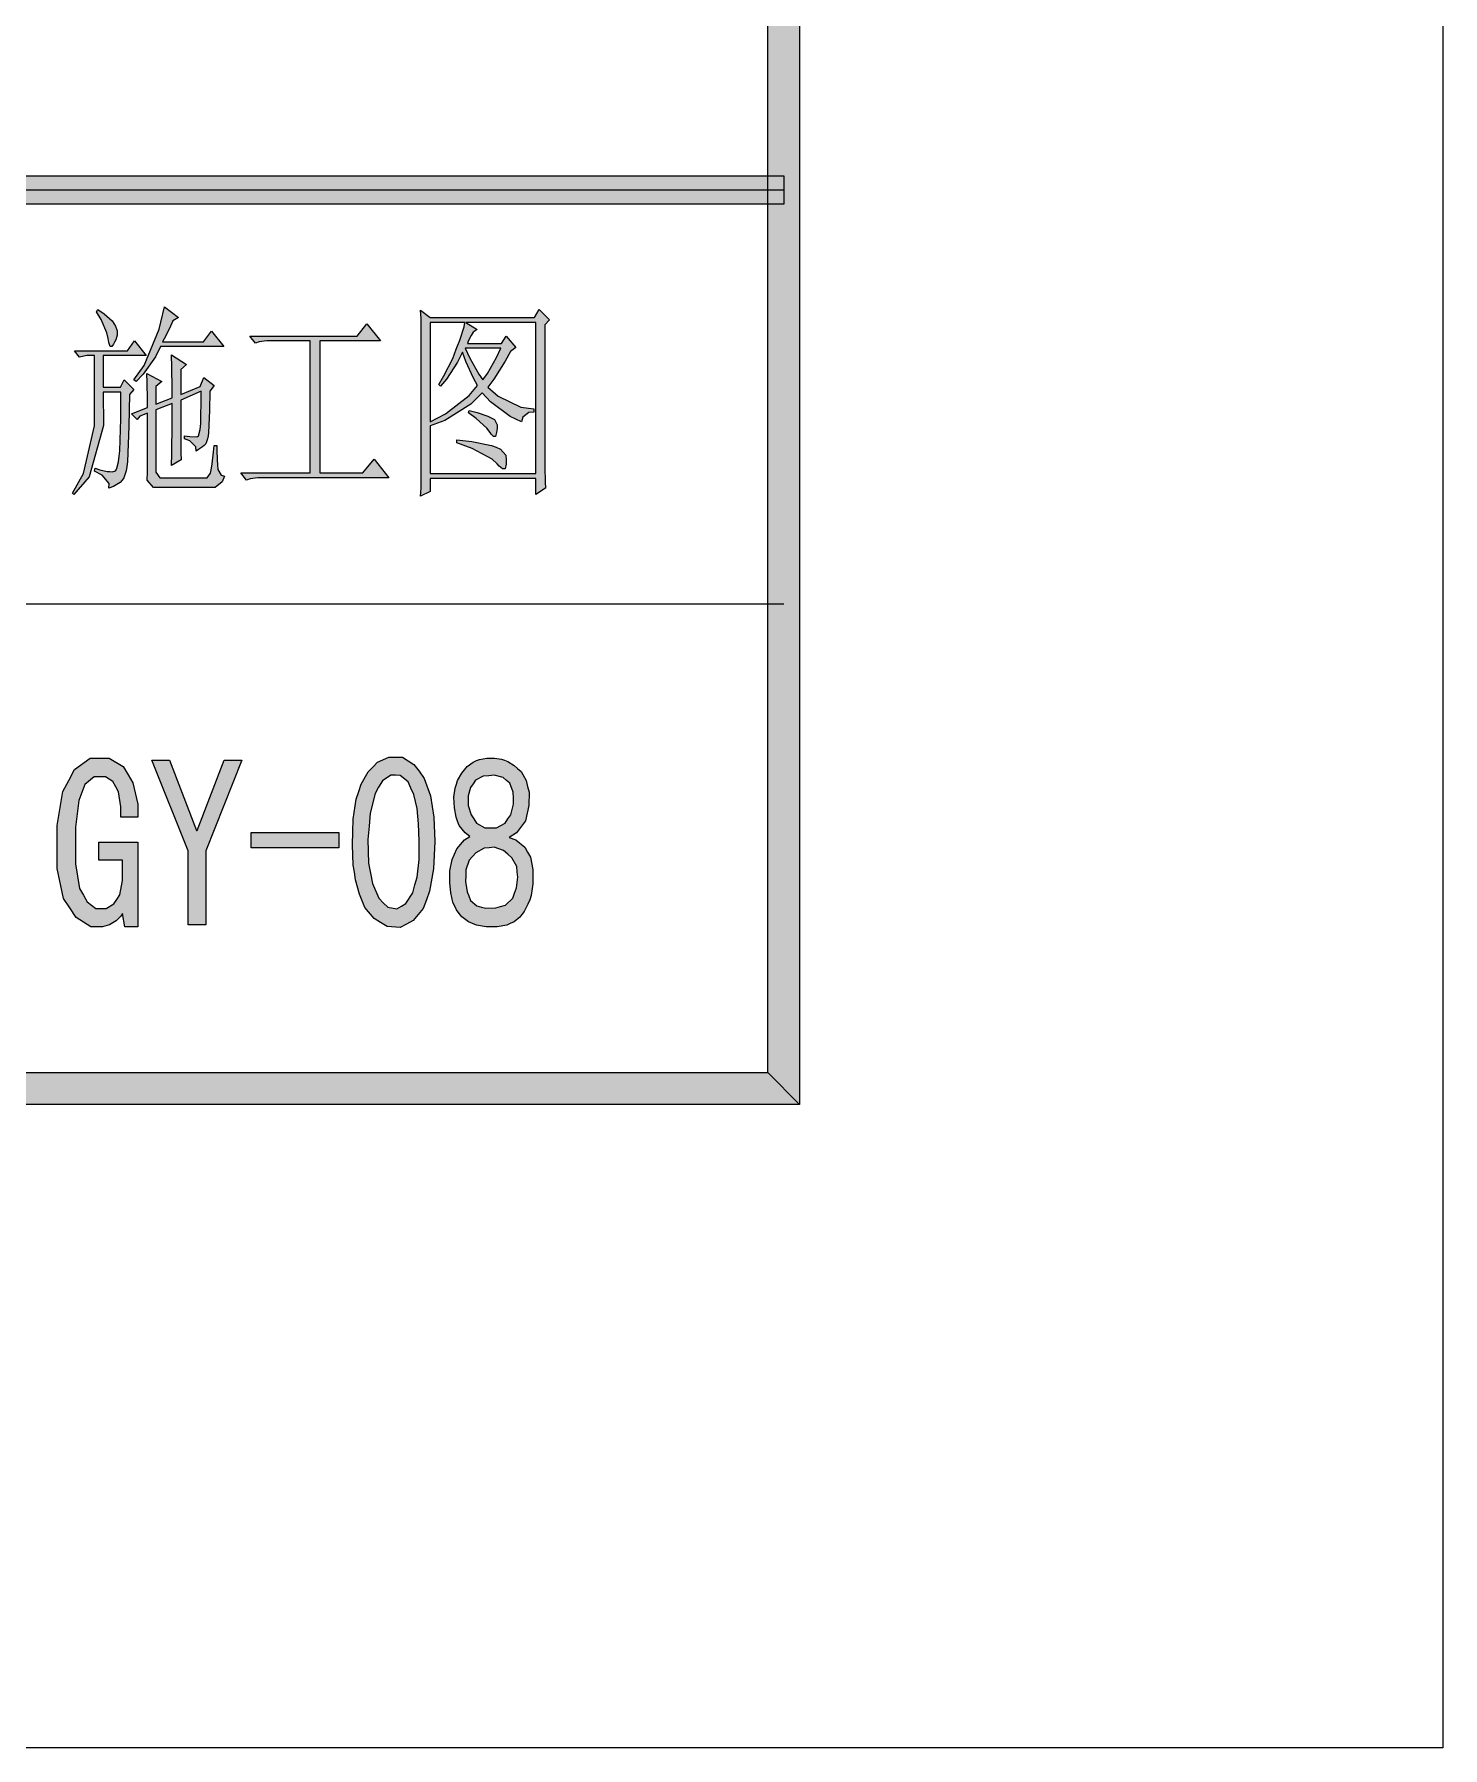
# Model space of a CAD drawing. Header units: millimetres. Extents: x 0 to 414, y 0 to 292.
# Drawn here: x 393.04 to 414.08, y 0 to 25.6 of the extents above; entities that cross this region are included whole.
import ezdxf

# ---------------------------------------------------------------- set-up
doc = ezdxf.new("R2010")
doc.units = ezdxf.units.MM

msp = doc.modelspace()

# ---------------------------------------------------------------- hatches: boundary and pattern name
h = msp.add_hatch(color=0)
h.dxf.hatch_style = 2
h.paths.add_polyline_path([(404.473833, 9.609667), (403.997583, 10.085917), (403.997583, 282.380972), (404.473833, 282.857222)])
h = msp.add_hatch(color=0)
h.dxf.hatch_style = 2
h.paths.add_polyline_path([(354.957944, 23.057556), (354.957944, 23.480889), (404.237472, 23.480889), (404.237472, 23.057556)])
h = msp.add_hatch(color=0)
h.dxf.hatch_style = 2
h.paths.add_polyline_path([(394.984111, 21.522972), (395.195778, 21.36775), (395.111111, 21.318361), (395.058194, 21.201944), (394.980583, 21.046722), (394.955889, 21.004389), (395.566194, 21.004389), (395.689667, 21.159611), (395.873111, 20.930306), (394.927667, 20.930306), (394.850056, 20.778611), (394.666611, 20.521083), (394.560778, 20.411722), (394.529028, 20.436417), (394.680722, 20.648083), (394.9065, 21.191361)])
h = msp.add_hatch(color=0)
h.dxf.hatch_style = 2
h.paths.add_polyline_path([(393.989278, 21.487694), (394.084528, 21.420667), (394.204472, 21.314833), (394.229167, 21.276028), (394.253861, 21.237222), (394.278556, 21.166667), (394.278556, 21.138444), (394.278556, 21.099639), (394.260917, 21.032611), (394.23975, 20.997333), (394.222111, 20.965583), (394.197417, 20.930306), (394.17625, 20.930306), (394.151556, 20.990278), (394.1445, 21.053778), (394.123333, 21.138444), (394.038667, 21.336), (393.968111, 21.452417)])
h = msp.add_hatch(color=0)
h.dxf.hatch_style = 2
h.paths.add_polyline_path([(396.261167, 21.089056), (397.866306, 21.089056), (398.010944, 21.2725), (398.212028, 21.0185), (397.305389, 21.0185), (397.305389, 19.046472), (397.950972, 19.046472), (398.116778, 19.251083), (398.339028, 18.972389), (396.444611, 18.972389), (396.381111, 18.972389), (396.264694, 18.95475), (396.211778, 18.937111), (396.123583, 19.046472), (397.16075, 19.046472), (397.16075, 21.0185), (396.578667, 21.0185), (396.515167, 21.0185), (396.402278, 21.000861), (396.345833, 20.983222)])
h = msp.add_hatch(color=0)
h.paths.add_polyline_path([(400.667361, 21.258389), (400.667361, 19.251083), (400.667361, 19.131139), (400.674417, 18.912417), (400.677944, 18.817167), (400.533306, 18.721917), (400.533306, 18.961806), (398.956389, 18.961806), (398.956389, 18.767778), (398.81175, 18.697222), (398.818806, 18.817167), (398.822333, 19.064111), (398.822333, 19.191111), (398.822333, 21.0185), (398.822333, 21.120806), (398.818806, 21.350111), (398.81175, 21.477111), (398.956389, 21.36775), (400.515667, 21.36775), (400.582694, 21.487694), (400.737917, 21.328944)])
h.paths.add_polyline_path([(398.956389, 19.035889), (400.533306, 19.035889), (400.533306, 21.293667), (399.489083, 21.293667), (399.654889, 21.184306), (399.594917, 21.149028), (399.566694, 21.096111), (399.524361, 21.011444), (399.51025, 20.979694), (400.021778, 20.979694), (400.088806, 21.089056), (400.233444, 20.919722), (400.155833, 20.85975), (400.074694, 20.715111), (399.905361, 20.447), (399.817167, 20.327056), (399.968861, 20.189472), (400.311056, 20.027194), (400.505083, 20.0025), (400.505083, 19.953111), (400.431, 19.946056), (400.339278, 19.8755), (400.321639, 19.808472), (400.152306, 19.886083), (399.855972, 20.104806), (399.7325, 20.242389), (399.563167, 20.073056), (399.175111, 19.826111), (398.956389, 19.7485)])
h.paths.add_polyline_path([(398.956389, 21.293667), (398.956389, 19.808472), (399.185694, 19.928417), (399.538472, 20.200056), (399.661944, 20.35175), (399.601972, 20.461111), (399.489083, 20.708056), (399.439694, 20.849167), (399.362083, 20.697472), (399.199806, 20.443472), (399.111611, 20.341167), (399.083389, 20.365861), (399.161, 20.492861), (399.291528, 20.753917), (399.344444, 20.8915), (399.397361, 21.025556), (399.460861, 21.226639), (399.471444, 21.293667)])
h.paths.add_polyline_path([(399.4785, 20.909139), (399.549056, 20.757444), (399.679583, 20.521083), (399.739556, 20.436417), (399.810111, 20.531667), (399.944167, 20.768028), (400.011194, 20.909139)])
h = msp.add_hatch(color=0)
h.dxf.hatch_style = 2
h.paths.add_polyline_path([(393.629444, 18.721917), (393.611806, 18.743083), (393.777611, 19.035889), (393.939889, 19.7485), (393.939889, 20.171833), (393.939889, 20.799778), (393.823472, 20.799778), (393.717639, 20.775083), (393.640028, 20.870333), (394.433778, 20.870333), (394.539611, 21.0185), (394.712472, 20.799778), (394.066889, 20.799778), (394.066889, 20.327056), (394.327944, 20.327056), (394.384389, 20.436417), (394.529028, 20.291778), (394.462, 20.217694), (394.451417, 19.744972), (394.433778, 19.20875), (394.423194, 19.141722), (394.412611, 19.074694), (394.377333, 18.972389), (394.352639, 18.937111), (394.324417, 18.901833), (394.225639, 18.841861), (394.151556, 18.817167), (394.158611, 18.884194), (394.052778, 19.011194), (393.939889, 19.071167), (393.950472, 19.117028), (394.021028, 19.092333), (394.130389, 19.067639), (394.169194, 19.064111), (394.204472, 19.060583), (394.253861, 19.074694), (394.264444, 19.092333), (394.275028, 19.1135), (394.299722, 19.212278), (394.306778, 19.293417), (394.317361, 19.374556), (394.331472, 19.854333), (394.335, 20.252972), (394.066889, 20.252972), (394.073944, 19.752028), (393.85875, 18.9865)])
h = msp.add_hatch(color=0)
h.dxf.hatch_style = 2
h.paths.add_polyline_path([(394.857111, 20.073056), (395.100528, 20.168306), (395.100528, 20.302361), (395.097, 20.623389), (395.089944, 20.810361), (395.312194, 20.665722), (395.227528, 20.591639), (395.227528, 20.217694), (395.516806, 20.337639), (395.57325, 20.471694), (395.728472, 20.35175), (395.661444, 20.267083), (395.657917, 19.977806), (395.643806, 19.642667), (395.63675, 19.596806), (395.629694, 19.550944), (395.601472, 19.480389), (395.580306, 19.455694), (395.555611, 19.434528), (395.495639, 19.392194), (395.456833, 19.371028), (395.453306, 19.434528), (395.365111, 19.522722), (395.283972, 19.554472), (395.283972, 19.600333), (395.361583, 19.58975), (395.456833, 19.582694), (395.478, 19.58975), (395.495639, 19.596806), (395.520333, 19.692056), (395.527389, 19.783778), (395.527389, 19.8755), (395.530917, 20.115389), (395.534444, 20.267083), (395.227528, 20.133028), (395.227528, 19.614444), (395.227528, 19.529778), (395.231056, 19.342806), (395.234583, 19.2405), (395.089944, 19.155833), (395.097, 19.328694), (395.100528, 19.794361), (395.100528, 20.083639), (394.857111, 19.988389), (394.857111, 19.131139), (394.857111, 19.053528), (394.917083, 18.972389), (394.973528, 18.972389), (395.583833, 18.972389), (395.622639, 18.972389), (395.672028, 19.042944), (395.686139, 19.1135), (395.696722, 19.180528), (395.717889, 19.353389), (395.728472, 19.455694), (395.767278, 19.455694), (395.767278, 19.385139), (395.770806, 19.2405), (395.777861, 19.166417), (395.781389, 19.095861), (395.834306, 19.011194), (395.883694, 18.997083), (395.848417, 18.912417), (395.742583, 18.82775), (395.672028, 18.82775), (394.917083, 18.82775), (394.821833, 18.824222), (394.726583, 18.937111), (394.733639, 19.057056), (394.733639, 19.939), (394.617222, 19.893139), (394.578417, 19.84375), (394.490222, 19.928417), (394.733639, 20.023667), (394.733639, 20.140083), (394.726583, 20.394083), (394.723056, 20.531667), (394.945306, 20.411722), (394.857111, 20.337639)])
h = msp.add_hatch(color=0)
h.dxf.hatch_style = 2
h.paths.add_polyline_path([(399.538472, 19.977806), (399.654889, 19.946056), (399.817167, 19.893139), (399.866556, 19.868444), (399.915944, 19.84375), (399.958278, 19.762611), (399.95475, 19.706167), (399.947694, 19.649722), (399.930056, 19.58975), (399.915944, 19.58975), (399.901833, 19.58975), (399.866556, 19.6215), (399.848917, 19.649722), (399.799528, 19.713222), (399.640778, 19.857861), (399.527889, 19.942528)])
h = msp.add_hatch(color=0)
h.dxf.hatch_style = 2
h.paths.add_polyline_path([(399.355028, 19.540361), (399.577278, 19.512139), (399.870083, 19.455694), (399.940639, 19.427472), (400.007667, 19.39925), (400.085278, 19.307528), (400.088806, 19.2405), (400.092333, 19.173472), (400.074694, 19.106444), (400.05, 19.106444), (400.035889, 19.106444), (399.9865, 19.14525), (399.95475, 19.180528), (399.880667, 19.251083), (399.580806, 19.409833), (399.355028, 19.4945)])
h = msp.add_hatch(color=0)
h.dxf.hatch_style = 2
h.paths.add_polyline_path([(394.589, 12.262556), (394.394972, 12.262556), (394.359694, 12.463639), (394.335, 12.421306), (394.264444, 12.35075), (394.215056, 12.322528), (394.165667, 12.290778), (394.059833, 12.262556), (394.003389, 12.262556), (393.883444, 12.262556), (393.664722, 12.403667), (393.573, 12.544778), (393.47775, 12.685889), (393.3825, 13.133917), (393.3825, 13.444361), (393.3825, 13.7795), (393.467167, 14.283972), (393.555361, 14.449778), (393.640028, 14.615583), (393.876389, 14.781389), (394.024556, 14.781389), (394.158611, 14.781389), (394.36675, 14.657917), (394.440833, 14.534444), (394.514917, 14.4145), (394.589, 14.097), (394.589, 13.902972), (394.335, 13.902972), (394.335, 14.054667), (394.296194, 14.280444), (394.257389, 14.354528), (394.215056, 14.432139), (394.102167, 14.506222), (394.024556, 14.506222), (393.932833, 14.506222), (393.79525, 14.389806), (393.749389, 14.269861), (393.703528, 14.149917), (393.657667, 13.751278), (393.657667, 13.472583), (393.657667, 13.204472), (393.714111, 12.837583), (393.774083, 12.738806), (393.830528, 12.6365), (393.961056, 12.537722), (394.038667, 12.537722), (394.11275, 12.537722), (394.229167, 12.60475), (394.2715, 12.671778), (394.317361, 12.742333), (394.359694, 12.954), (394.359694, 13.098639), (394.359694, 13.257389), (394.003389, 13.257389), (394.003389, 13.529028), (394.589, 13.529028)])
h = msp.add_hatch(color=0)
h.dxf.hatch_style = 2
h.paths.add_polyline_path([(396.141222, 14.753167), (395.601472, 13.3985), (395.601472, 12.290778), (395.336889, 12.290778), (395.336889, 13.3985), (394.797139, 14.753167), (395.061722, 14.753167), (395.463889, 13.701889), (395.474472, 13.701889), (395.876639, 14.753167)])
h = msp.add_hatch(color=0)
h.paths.add_polyline_path([(397.799278, 13.680722), (397.806333, 13.871222), (397.848667, 14.171083), (397.887472, 14.283972), (397.92275, 14.396861), (398.028583, 14.580306), (398.099139, 14.650861), (398.166167, 14.721417), (398.339028, 14.7955), (398.437806, 14.7955), (398.540111, 14.7955), (398.712972, 14.689667), (398.790583, 14.587361), (398.864667, 14.481528), (398.959917, 14.220472), (398.984611, 14.061722), (399.009306, 13.902972), (399.023417, 13.539611), (399.012833, 13.335), (399.005778, 13.130389), (398.945806, 12.79525), (398.899944, 12.664722), (398.850556, 12.537722), (398.702389, 12.357806), (398.603611, 12.304889), (398.508361, 12.2555), (398.310806, 12.266083), (398.212028, 12.329583), (398.116778, 12.389556), (397.979194, 12.551833), (397.936861, 12.650611), (397.898056, 12.752917), (397.838083, 12.964583), (397.823972, 13.077472), (397.806333, 13.186833), (397.792222, 13.490222)])
h.paths.add_polyline_path([(398.042694, 13.765389), (398.025056, 13.567833), (398.035639, 13.215056), (398.063861, 13.063361), (398.092083, 12.908139), (398.187333, 12.689417), (398.254361, 12.622389), (398.321389, 12.558889), (398.455444, 12.534194), (398.526, 12.573), (398.593028, 12.611806), (398.695333, 12.770556), (398.727083, 12.8905), (398.758833, 13.006917), (398.790583, 13.267972), (398.790583, 13.405556), (398.790583, 13.546667), (398.78, 13.800667), (398.772944, 13.917083), (398.762361, 14.0335), (398.712972, 14.241639), (398.667111, 14.333361), (398.624778, 14.428611), (398.508361, 14.523861), (398.437806, 14.527389), (398.36725, 14.530917), (398.24025, 14.442722), (398.183806, 14.347472), (398.130889, 14.25575), (398.056806, 13.962944)])
h = msp.add_hatch(color=0)
h.paths.add_polyline_path([(399.249194, 13.010444), (399.249194, 13.098639), (399.284472, 13.267972), (399.31975, 13.349111), (399.3515, 13.43025), (399.467917, 13.564306), (399.549056, 13.613694), (399.4785, 13.666611), (399.386778, 13.775972), (399.365611, 13.839472), (399.340917, 13.899444), (399.316222, 14.040556), (399.312694, 14.118167), (399.309167, 14.199306), (399.326806, 14.333361), (399.347972, 14.393333), (399.365611, 14.449778), (399.429111, 14.559139), (399.467917, 14.608528), (399.506722, 14.657917), (399.598444, 14.724944), (399.647833, 14.746111), (399.693694, 14.76375), (399.803056, 14.781389), (399.8595, 14.781389), (399.915944, 14.781389), (400.021778, 14.767278), (400.067639, 14.753167), (400.1135, 14.735528), (400.20875, 14.675556), (400.261667, 14.629694), (400.314583, 14.583833), (400.388667, 14.449778), (400.409833, 14.361583), (400.434528, 14.276917), (400.431, 14.075833), (400.406306, 13.959417), (400.378083, 13.846528), (400.244028, 13.666611), (400.134667, 13.599583), (400.233444, 13.564306), (400.371028, 13.454944), (400.409833, 13.377333), (400.452167, 13.30325), (400.490972, 13.119806), (400.490972, 13.010444), (400.490972, 12.904611), (400.466278, 12.73175), (400.441583, 12.664722), (400.413361, 12.601222), (400.356917, 12.491861), (400.325167, 12.449528), (400.293417, 12.407194), (400.20875, 12.340167), (400.152306, 12.315472), (400.099389, 12.28725), (399.958278, 12.262556), (399.877139, 12.262556), (399.792472, 12.262556), (399.647833, 12.28725), (399.587861, 12.315472), (399.527889, 12.340167), (399.429111, 12.41425), (399.386778, 12.463639), (399.347972, 12.516556), (399.291528, 12.632972), (399.277417, 12.703528), (399.263306, 12.770556), (399.249194, 12.925778)])
h.paths.add_polyline_path([(399.485556, 13.024556), (399.482028, 12.939889), (399.506722, 12.788194), (399.531417, 12.724694), (399.556111, 12.657667), (399.651361, 12.576528), (399.721917, 12.558889), (399.788944, 12.54125), (399.933583, 12.544778), (400.007667, 12.565944), (400.08175, 12.587111), (400.187583, 12.689417), (400.215806, 12.767028), (400.244028, 12.844639), (400.265194, 13.003389), (400.254611, 13.084528), (400.247556, 13.162139), (400.177, 13.296194), (400.1135, 13.349111), (400.05, 13.402028), (399.912417, 13.451417), (399.834806, 13.444361), (399.760722, 13.437306), (399.63725, 13.370278), (399.587861, 13.313833), (399.538472, 13.257389), (399.489083, 13.11275)])
h.paths.add_polyline_path([(399.524361, 14.146389), (399.524361, 14.075833), (399.566694, 13.93825), (399.6055, 13.87475), (399.647833, 13.81125), (399.771306, 13.744222), (399.8595, 13.744222), (399.944167, 13.744222), (400.074694, 13.81125), (400.117028, 13.87475), (400.159361, 13.93825), (400.201694, 14.093472), (400.198167, 14.185194), (400.194639, 14.273389), (400.14525, 14.407444), (400.095861, 14.449778), (400.046472, 14.492111), (399.912417, 14.527389), (399.831278, 14.520333), (399.746611, 14.513278), (399.630194, 14.453306), (399.594917, 14.400389), (399.559639, 14.343944), (399.524361, 14.220472)])
h = msp.add_hatch(color=0)
h.dxf.hatch_style = 2
h.paths.add_polyline_path([(397.591139, 13.444361), (396.282333, 13.444361), (396.282333, 13.673667), (397.591139, 13.673667)])
h = msp.add_hatch(color=0)
h.dxf.hatch_style = 2
h.paths.add_polyline_path([(20.976167, 9.609667), (21.448889, 10.085917), (403.997583, 10.085917), (404.473833, 9.609667)])

# ---------------------------------------------------------------- linework, layer by layer
at = {"color": 0, "lineweight": 0}
for points in [[(0, 0), (0, 292.466889), (414.0835, 292.466889), (414.0835, 0)], [(404.473833, 9.609667), (403.997583, 10.085917), (403.997583, 282.380972), (404.473833, 282.857222)], [(354.957944, 23.057556), (354.957944, 23.480889), (404.237472, 23.480889), (404.237472, 23.057556)], [(394.984111, 21.522972), (395.195778, 21.36775), (395.111111, 21.318361), (395.058194, 21.201944), (394.980583, 21.046722), (394.955889, 21.004389), (395.566194, 21.004389), (395.689667, 21.159611), (395.873111, 20.930306), (394.927667, 20.930306), (394.850056, 20.778611), (394.666611, 20.521083), (394.560778, 20.411722), (394.529028, 20.436417), (394.680722, 20.648083), (394.9065, 21.191361)], [(393.989278, 21.487694), (394.084528, 21.420667), (394.204472, 21.314833), (394.229167, 21.276028), (394.253861, 21.237222), (394.278556, 21.166667), (394.278556, 21.138444), (394.278556, 21.099639), (394.260917, 21.032611), (394.23975, 20.997333), (394.222111, 20.965583), (394.197417, 20.930306), (394.17625, 20.930306), (394.151556, 20.990278), (394.1445, 21.053778), (394.123333, 21.138444), (394.038667, 21.336), (393.968111, 21.452417)], [(396.261167, 21.089056), (397.866306, 21.089056), (398.010944, 21.2725), (398.212028, 21.0185), (397.305389, 21.0185), (397.305389, 19.046472), (397.950972, 19.046472), (398.116778, 19.251083), (398.339028, 18.972389), (396.444611, 18.972389), (396.381111, 18.972389), (396.264694, 18.95475), (396.211778, 18.937111), (396.123583, 19.046472), (397.16075, 19.046472), (397.16075, 21.0185), (396.578667, 21.0185), (396.515167, 21.0185), (396.402278, 21.000861), (396.345833, 20.983222)], [(400.667361, 21.258389), (400.667361, 19.251083), (400.667361, 19.131139), (400.674417, 18.912417), (400.677944, 18.817167), (400.533306, 18.721917), (400.533306, 18.961806), (398.956389, 18.961806), (398.956389, 18.767778), (398.81175, 18.697222), (398.818806, 18.817167), (398.822333, 19.064111), (398.822333, 19.191111), (398.822333, 21.0185), (398.822333, 21.120806), (398.818806, 21.350111), (398.81175, 21.477111), (398.956389, 21.36775), (400.515667, 21.36775), (400.582694, 21.487694), (400.737917, 21.328944)], [(398.956389, 19.035889), (400.533306, 19.035889), (400.533306, 21.293667), (399.489083, 21.293667), (399.654889, 21.184306), (399.594917, 21.149028), (399.566694, 21.096111), (399.524361, 21.011444), (399.51025, 20.979694), (400.021778, 20.979694), (400.088806, 21.089056), (400.233444, 20.919722), (400.155833, 20.85975), (400.074694, 20.715111), (399.905361, 20.447), (399.817167, 20.327056), (399.968861, 20.189472), (400.311056, 20.027194), (400.505083, 20.0025), (400.505083, 19.953111), (400.431, 19.946056), (400.339278, 19.8755), (400.321639, 19.808472), (400.152306, 19.886083), (399.855972, 20.104806), (399.7325, 20.242389), (399.563167, 20.073056), (399.175111, 19.826111), (398.956389, 19.7485)], [(398.956389, 21.293667), (398.956389, 19.808472), (399.185694, 19.928417), (399.538472, 20.200056), (399.661944, 20.35175), (399.601972, 20.461111), (399.489083, 20.708056), (399.439694, 20.849167), (399.362083, 20.697472), (399.199806, 20.443472), (399.111611, 20.341167), (399.083389, 20.365861), (399.161, 20.492861), (399.291528, 20.753917), (399.344444, 20.8915), (399.397361, 21.025556), (399.460861, 21.226639), (399.471444, 21.293667)], [(393.629444, 18.721917), (393.611806, 18.743083), (393.777611, 19.035889), (393.939889, 19.7485), (393.939889, 20.171833), (393.939889, 20.799778), (393.823472, 20.799778), (393.717639, 20.775083), (393.640028, 20.870333), (394.433778, 20.870333), (394.539611, 21.0185), (394.712472, 20.799778), (394.066889, 20.799778), (394.066889, 20.327056), (394.327944, 20.327056), (394.384389, 20.436417), (394.529028, 20.291778), (394.462, 20.217694), (394.451417, 19.744972), (394.433778, 19.20875), (394.423194, 19.141722), (394.412611, 19.074694), (394.377333, 18.972389), (394.352639, 18.937111), (394.324417, 18.901833), (394.225639, 18.841861), (394.151556, 18.817167), (394.158611, 18.884194), (394.052778, 19.011194), (393.939889, 19.071167), (393.950472, 19.117028), (394.021028, 19.092333), (394.130389, 19.067639), (394.169194, 19.064111), (394.204472, 19.060583), (394.253861, 19.074694), (394.264444, 19.092333), (394.275028, 19.1135), (394.299722, 19.212278), (394.306778, 19.293417), (394.317361, 19.374556), (394.331472, 19.854333), (394.335, 20.252972), (394.066889, 20.252972), (394.073944, 19.752028), (393.85875, 18.9865)], [(394.857111, 20.073056), (395.100528, 20.168306), (395.100528, 20.302361), (395.097, 20.623389), (395.089944, 20.810361), (395.312194, 20.665722), (395.227528, 20.591639), (395.227528, 20.217694), (395.516806, 20.337639), (395.57325, 20.471694), (395.728472, 20.35175), (395.661444, 20.267083), (395.657917, 19.977806), (395.643806, 19.642667), (395.63675, 19.596806), (395.629694, 19.550944), (395.601472, 19.480389), (395.580306, 19.455694), (395.555611, 19.434528), (395.495639, 19.392194), (395.456833, 19.371028), (395.453306, 19.434528), (395.365111, 19.522722), (395.283972, 19.554472), (395.283972, 19.600333), (395.361583, 19.58975), (395.456833, 19.582694), (395.478, 19.58975), (395.495639, 19.596806), (395.520333, 19.692056), (395.527389, 19.783778), (395.527389, 19.8755), (395.530917, 20.115389), (395.534444, 20.267083), (395.227528, 20.133028), (395.227528, 19.614444), (395.227528, 19.529778), (395.231056, 19.342806), (395.234583, 19.2405), (395.089944, 19.155833), (395.097, 19.328694), (395.100528, 19.794361), (395.100528, 20.083639), (394.857111, 19.988389), (394.857111, 19.131139), (394.857111, 19.053528), (394.917083, 18.972389), (394.973528, 18.972389), (395.583833, 18.972389), (395.622639, 18.972389), (395.672028, 19.042944), (395.686139, 19.1135), (395.696722, 19.180528), (395.717889, 19.353389), (395.728472, 19.455694), (395.767278, 19.455694), (395.767278, 19.385139), (395.770806, 19.2405), (395.777861, 19.166417), (395.781389, 19.095861), (395.834306, 19.011194), (395.883694, 18.997083), (395.848417, 18.912417), (395.742583, 18.82775), (395.672028, 18.82775), (394.917083, 18.82775), (394.821833, 18.824222), (394.726583, 18.937111), (394.733639, 19.057056), (394.733639, 19.939), (394.617222, 19.893139), (394.578417, 19.84375), (394.490222, 19.928417), (394.733639, 20.023667), (394.733639, 20.140083), (394.726583, 20.394083), (394.723056, 20.531667), (394.945306, 20.411722), (394.857111, 20.337639)], [(399.4785, 20.909139), (399.549056, 20.757444), (399.679583, 20.521083), (399.739556, 20.436417), (399.810111, 20.531667), (399.944167, 20.768028), (400.011194, 20.909139)], [(399.538472, 19.977806), (399.654889, 19.946056), (399.817167, 19.893139), (399.866556, 19.868444), (399.915944, 19.84375), (399.958278, 19.762611), (399.95475, 19.706167), (399.947694, 19.649722), (399.930056, 19.58975), (399.915944, 19.58975), (399.901833, 19.58975), (399.866556, 19.6215), (399.848917, 19.649722), (399.799528, 19.713222), (399.640778, 19.857861), (399.527889, 19.942528)], [(399.355028, 19.540361), (399.577278, 19.512139), (399.870083, 19.455694), (399.940639, 19.427472), (400.007667, 19.39925), (400.085278, 19.307528), (400.088806, 19.2405), (400.092333, 19.173472), (400.074694, 19.106444), (400.05, 19.106444), (400.035889, 19.106444), (399.9865, 19.14525), (399.95475, 19.180528), (399.880667, 19.251083), (399.580806, 19.409833), (399.355028, 19.4945)], [(394.589, 12.262556), (394.394972, 12.262556), (394.359694, 12.463639), (394.335, 12.421306), (394.264444, 12.35075), (394.215056, 12.322528), (394.165667, 12.290778), (394.059833, 12.262556), (394.003389, 12.262556), (393.883444, 12.262556), (393.664722, 12.403667), (393.573, 12.544778), (393.47775, 12.685889), (393.3825, 13.133917), (393.3825, 13.444361), (393.3825, 13.7795), (393.467167, 14.283972), (393.555361, 14.449778), (393.640028, 14.615583), (393.876389, 14.781389), (394.024556, 14.781389), (394.158611, 14.781389), (394.36675, 14.657917), (394.440833, 14.534444), (394.514917, 14.4145), (394.589, 14.097), (394.589, 13.902972), (394.335, 13.902972), (394.335, 14.054667), (394.296194, 14.280444), (394.257389, 14.354528), (394.215056, 14.432139), (394.102167, 14.506222), (394.024556, 14.506222), (393.932833, 14.506222), (393.79525, 14.389806), (393.749389, 14.269861), (393.703528, 14.149917), (393.657667, 13.751278), (393.657667, 13.472583), (393.657667, 13.204472), (393.714111, 12.837583), (393.774083, 12.738806), (393.830528, 12.6365), (393.961056, 12.537722), (394.038667, 12.537722), (394.11275, 12.537722), (394.229167, 12.60475), (394.2715, 12.671778), (394.317361, 12.742333), (394.359694, 12.954), (394.359694, 13.098639), (394.359694, 13.257389), (394.003389, 13.257389), (394.003389, 13.529028), (394.589, 13.529028)], [(396.141222, 14.753167), (395.601472, 13.3985), (395.601472, 12.290778), (395.336889, 12.290778), (395.336889, 13.3985), (394.797139, 14.753167), (395.061722, 14.753167), (395.463889, 13.701889), (395.474472, 13.701889), (395.876639, 14.753167)], [(397.799278, 13.680722), (397.806333, 13.871222), (397.848667, 14.171083), (397.887472, 14.283972), (397.92275, 14.396861), (398.028583, 14.580306), (398.099139, 14.650861), (398.166167, 14.721417), (398.339028, 14.7955), (398.437806, 14.7955), (398.540111, 14.7955), (398.712972, 14.689667), (398.790583, 14.587361), (398.864667, 14.481528), (398.959917, 14.220472), (398.984611, 14.061722), (399.009306, 13.902972), (399.023417, 13.539611), (399.012833, 13.335), (399.005778, 13.130389), (398.945806, 12.79525), (398.899944, 12.664722), (398.850556, 12.537722), (398.702389, 12.357806), (398.603611, 12.304889), (398.508361, 12.2555), (398.310806, 12.266083), (398.212028, 12.329583), (398.116778, 12.389556), (397.979194, 12.551833), (397.936861, 12.650611), (397.898056, 12.752917), (397.838083, 12.964583), (397.823972, 13.077472), (397.806333, 13.186833), (397.792222, 13.490222)], [(399.249194, 13.010444), (399.249194, 13.098639), (399.284472, 13.267972), (399.31975, 13.349111), (399.3515, 13.43025), (399.467917, 13.564306), (399.549056, 13.613694), (399.4785, 13.666611), (399.386778, 13.775972), (399.365611, 13.839472), (399.340917, 13.899444), (399.316222, 14.040556), (399.312694, 14.118167), (399.309167, 14.199306), (399.326806, 14.333361), (399.347972, 14.393333), (399.365611, 14.449778), (399.429111, 14.559139), (399.467917, 14.608528), (399.506722, 14.657917), (399.598444, 14.724944), (399.647833, 14.746111), (399.693694, 14.76375), (399.803056, 14.781389), (399.8595, 14.781389), (399.915944, 14.781389), (400.021778, 14.767278), (400.067639, 14.753167), (400.1135, 14.735528), (400.20875, 14.675556), (400.261667, 14.629694), (400.314583, 14.583833), (400.388667, 14.449778), (400.409833, 14.361583), (400.434528, 14.276917), (400.431, 14.075833), (400.406306, 13.959417), (400.378083, 13.846528), (400.244028, 13.666611), (400.134667, 13.599583), (400.233444, 13.564306), (400.371028, 13.454944), (400.409833, 13.377333), (400.452167, 13.30325), (400.490972, 13.119806), (400.490972, 13.010444), (400.490972, 12.904611), (400.466278, 12.73175), (400.441583, 12.664722), (400.413361, 12.601222), (400.356917, 12.491861), (400.325167, 12.449528), (400.293417, 12.407194), (400.20875, 12.340167), (400.152306, 12.315472), (400.099389, 12.28725), (399.958278, 12.262556), (399.877139, 12.262556), (399.792472, 12.262556), (399.647833, 12.28725), (399.587861, 12.315472), (399.527889, 12.340167), (399.429111, 12.41425), (399.386778, 12.463639), (399.347972, 12.516556), (399.291528, 12.632972), (399.277417, 12.703528), (399.263306, 12.770556), (399.249194, 12.925778)], [(398.042694, 13.765389), (398.025056, 13.567833), (398.035639, 13.215056), (398.063861, 13.063361), (398.092083, 12.908139), (398.187333, 12.689417), (398.254361, 12.622389), (398.321389, 12.558889), (398.455444, 12.534194), (398.526, 12.573), (398.593028, 12.611806), (398.695333, 12.770556), (398.727083, 12.8905), (398.758833, 13.006917), (398.790583, 13.267972), (398.790583, 13.405556), (398.790583, 13.546667), (398.78, 13.800667), (398.772944, 13.917083), (398.762361, 14.0335), (398.712972, 14.241639), (398.667111, 14.333361), (398.624778, 14.428611), (398.508361, 14.523861), (398.437806, 14.527389), (398.36725, 14.530917), (398.24025, 14.442722), (398.183806, 14.347472), (398.130889, 14.25575), (398.056806, 13.962944)], [(399.524361, 14.146389), (399.524361, 14.075833), (399.566694, 13.93825), (399.6055, 13.87475), (399.647833, 13.81125), (399.771306, 13.744222), (399.8595, 13.744222), (399.944167, 13.744222), (400.074694, 13.81125), (400.117028, 13.87475), (400.159361, 13.93825), (400.201694, 14.093472), (400.198167, 14.185194), (400.194639, 14.273389), (400.14525, 14.407444), (400.095861, 14.449778), (400.046472, 14.492111), (399.912417, 14.527389), (399.831278, 14.520333), (399.746611, 14.513278), (399.630194, 14.453306), (399.594917, 14.400389), (399.559639, 14.343944), (399.524361, 14.220472)], [(397.591139, 13.444361), (396.282333, 13.444361), (396.282333, 13.673667), (397.591139, 13.673667)], [(399.485556, 13.024556), (399.482028, 12.939889), (399.506722, 12.788194), (399.531417, 12.724694), (399.556111, 12.657667), (399.651361, 12.576528), (399.721917, 12.558889), (399.788944, 12.54125), (399.933583, 12.544778), (400.007667, 12.565944), (400.08175, 12.587111), (400.187583, 12.689417), (400.215806, 12.767028), (400.244028, 12.844639), (400.265194, 13.003389), (400.254611, 13.084528), (400.247556, 13.162139), (400.177, 13.296194), (400.1135, 13.349111), (400.05, 13.402028), (399.912417, 13.451417), (399.834806, 13.444361), (399.760722, 13.437306), (399.63725, 13.370278), (399.587861, 13.313833), (399.538472, 13.257389), (399.489083, 13.11275)], [(20.976167, 9.609667), (21.448889, 10.085917), (403.997583, 10.085917), (404.473833, 9.609667)]]:
    msp.add_lwpolyline(points, close=True, dxfattribs=at)
for points in [[(404.237472, 23.269222), (354.957944, 23.269222)], [(354.957944, 17.088556), (404.237472, 17.088556)]]:
    msp.add_lwpolyline(points, dxfattribs=at)

doc.saveas('drawing.dxf')
